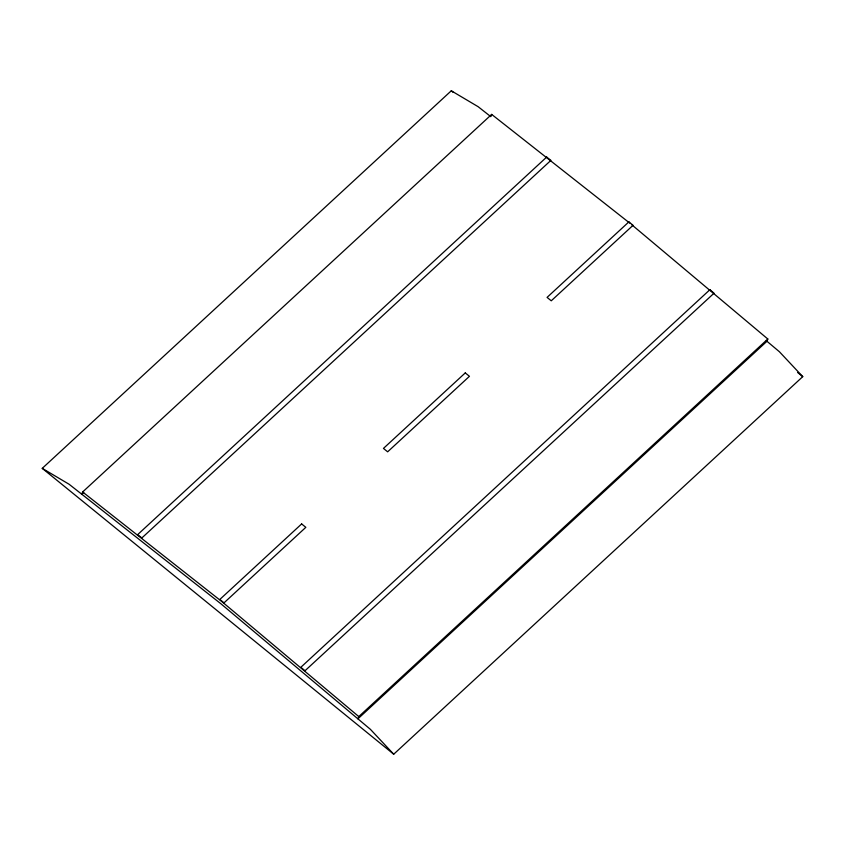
<?xml version="1.0" encoding="UTF-8"?>
<svg xmlns="http://www.w3.org/2000/svg" width="845" height="845" viewBox="0 0 845 845"><rect width="100%" height="100%" fill="white"/><g stroke="black" fill="none" stroke-linecap="round" stroke-linejoin="round"><path stroke-width="1.27" d="M629.8 223.154L491.674 114.402L82.641 491.97L81.764 494.219L83.697 492.434M490.797 116.663L491.674 114.402M767.82 339.014L358.787 716.581L357.91 718.831L766.943 341.274L767.82 339.014L631.838 224.812M766.278 340.704L779.396 351.731L802.75 376.648L393.717 754.215L42.25 468.352L451.283 90.785L478.143 106.702L490.544 116.452M42.25 468.352L69.11 484.259L220.904 603.774L370.363 729.298L393.717 754.215M82.641 491.97L221.781 601.524L358.787 716.581M451.283 90.785L453.332 92.443M797.638 372.497L802.75 376.648M546.683 157.064L137.65 534.631L141.865 537.948L550.898 160.381L546.683 157.064M301.644 523.932L219.837 599.443L224.02 602.855L305.827 527.333L301.644 523.932M465.268 372.909L383.45 448.42L387.644 451.821L469.45 376.31L465.268 372.909M628.881 221.886L547.074 297.398L551.257 300.799L633.063 225.288L628.881 221.886M709.895 289.708L300.862 667.265L305.013 670.75L714.046 293.194L709.895 289.708"/></g></svg>
